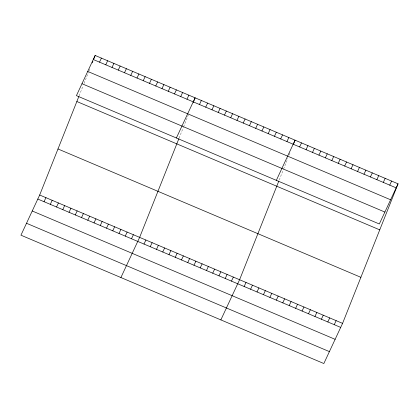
<?xml version="1.0" encoding="UTF-8"?>
<svg xmlns="http://www.w3.org/2000/svg" width="419" height="419" viewBox="0 0 419 419"><rect width="100%" height="100%" fill="white"/><g stroke="black" fill="none" stroke-linecap="round" stroke-linejoin="round"><path stroke-width="0.31" stroke-dasharray="2.1 1.57" d="M79.107 95.831L82.952 86.167M84.083 83.323L88.378 72.524M89.053 70.816L89.734 69.109M179.065 138.186L183.36 127.386M183.585 126.816L188.33 114.879M279.248 179.976L283.312 169.742M283.537 169.171L287.832 158.372M289.189 154.957L290.32 152.118"/><path stroke-width="0.63" d="M398.05 183.815L379.321 223.982L76.426 95.632L95.155 55.465L398.05 183.815L342.574 323.368L323.845 363.535L20.95 235.185L39.679 195.018L78.882 96.401M92.217 62.855L92.898 61.153M93.573 59.446L95.155 55.465M178.84 138.757L139.637 237.374L120.902 277.54M193.3 102.367L195.113 97.821L176.378 137.987M278.792 181.113L239.589 279.73L220.86 319.896M293.258 144.723L295.065 140.176L276.336 180.343M99.518 62.153L101.403 58.11M105.766 64.804L107.652 60.76M44.042 201.707L45.928 197.663M112.014 67.449L113.9 63.405M50.29 204.352L52.176 200.313M118.263 70.093L120.143 66.055M56.539 207.002L58.424 202.958M124.506 72.744L126.391 68.7M62.787 209.647L64.667 205.603M130.754 75.389L132.64 71.35M69.03 212.292L70.916 208.253M137.003 78.039L138.888 73.995M75.279 214.942L77.164 210.898M143.251 80.684L145.131 76.646M81.527 217.587L83.412 213.549M149.494 83.334L151.379 79.291M87.775 220.237L89.656 216.194M155.742 85.979L157.628 81.935M94.018 222.882L95.904 218.844M161.991 88.624L163.876 84.586M100.267 225.532L102.152 221.489M168.239 91.274L170.124 87.231M106.515 228.177L108.401 224.134M174.487 93.919L176.368 89.881M112.763 230.827L114.649 226.784M180.73 96.569L182.616 92.526M119.012 233.472L120.892 229.429M186.979 99.214L188.864 95.176M125.255 236.117L127.14 232.079M131.503 238.767L133.389 234.724M199.475 104.509L201.361 100.466M205.719 107.159L207.604 103.116M144 244.062L145.885 240.019M211.967 109.804L213.852 105.761M150.243 246.707L152.128 242.669M218.215 112.449L220.101 108.411M156.491 249.357L158.377 245.314M224.464 115.099L226.349 111.056M162.74 252.002L164.625 247.959M230.712 117.744L232.592 113.706M168.988 254.647L170.873 250.609M236.955 120.394L238.84 116.351M175.236 257.297L177.117 253.254M243.203 123.039L245.089 119.001M181.479 259.942L183.365 255.904M249.452 125.69L251.337 121.646M187.728 262.593L189.613 258.549M255.7 128.334L257.585 124.291M193.976 265.237L195.862 261.199M261.943 130.979L263.829 126.941M200.224 267.888L202.11 263.844M268.191 133.63L270.077 129.586M206.467 270.533L208.353 266.489M274.44 136.275L276.325 132.236M212.716 273.183L214.601 269.139M280.688 138.925L282.574 134.881M218.964 275.828L220.85 271.784M286.936 141.57L288.817 137.532M225.213 278.473L227.098 274.435M231.461 281.123L233.341 277.079M299.616 146.943L301.502 142.905M306.053 149.672L307.939 145.634M244.141 286.496L246.026 282.453M312.49 152.401L314.376 148.357M250.578 289.225L252.463 285.182M318.927 155.13L320.813 151.086M257.015 291.954L258.9 287.911M325.364 157.853L327.249 153.815M263.451 294.677L265.337 290.639M331.801 160.582L333.686 156.544M269.888 297.406L271.774 293.363M338.238 163.31L340.123 159.267M276.325 300.135L278.211 296.092M344.675 166.039L346.56 161.996M282.762 302.864L284.648 298.82M351.112 168.763L352.997 164.725M289.199 305.587L291.085 301.549M357.548 171.491L359.429 167.453M295.636 308.316L297.521 304.273M363.985 174.22L365.866 170.177M302.073 311.045L303.953 307.001M370.417 176.949L372.302 172.906M308.51 313.773L310.39 309.73M376.854 179.672L378.739 175.634M314.941 316.497L316.827 312.459M383.291 182.401L385.176 178.363M321.378 319.226L323.264 315.182M389.728 185.13L391.613 181.087M327.815 321.954L329.701 317.911M334.252 324.683L336.138 320.64M93.269 59.508L396.165 187.859M87.712 71.429L390.608 199.779M81.983 83.711L384.878 212.061M76.85 101.518L379.745 229.869M57.99 148.965L360.879 277.315M39.679 195.018L342.574 323.368M37.794 199.056L340.689 327.407M32.237 210.982L335.132 339.332M26.507 223.264L329.402 351.614"/></g></svg>
